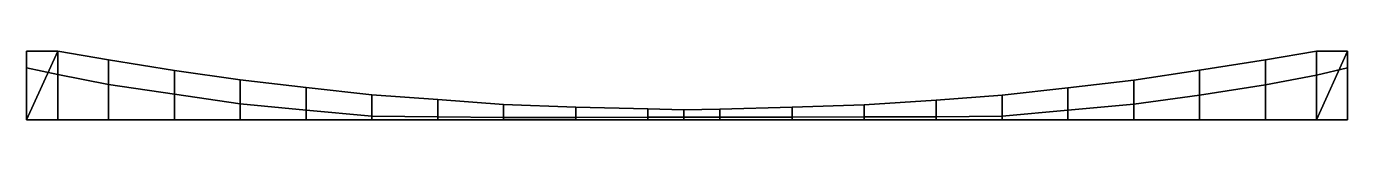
# Model space of a CAD drawing. Extents: x -232 to 232, y -24 to 0.
import ezdxf

# ---------------------------------------------------------------- set-up
doc = ezdxf.new("R2010")
doc.units = 0
doc.layers.add('METAL', color=192, linetype='CONTINUOUS')

msp = doc.modelspace()

# ---------------------------------------------------------------- meshes
at = {"layer": 'METAL'}
mesh = msp.add_polyface(dxfattribs=at)
corners = [(-231.5, 0, -10), (-231.5, -24.27, 10.49), (-231.5, -5.95, 10.49), (-231.5, 0, 10.49), (-220.47, 0, -10), (-220.47, -8.24, 10.49), (-202.69, -3.08, -10), (-202.69, -11.84, 10.49), (-179.61, -24.27, -10), (-179.61, -6.82, -10), (-179.61, -15.22, 10.49), (-156.52, -10.11, -10), (-156.52, -18.6, 10.49), (-133.44, -12.82, -10), (-133.44, -24.27, -10), (-133.44, -24.27, -3.65), (-110.36, -24.27, -10), (-110.36, -24.27, -4.7), (-110.36, -15.46, -10), (-110.36, -22.96, 10.49), (-87.28, -24.27, -10), (-87.28, -24.27, -5.44), (-87.28, -17.11, -10), (-87.28, -17.11, 10.49), (-64.2, -18.8, -10), (-64.2, -24.27, -10), (-64.2, -24.27, -6.17), (-64.2, -23.39, 10.49), (-38.92, -19.81, -10), (-38.92, -24.27, -10), (-38.92, -24.27, -6.08), (-38.92, -23.35, 10.49), (-13.64, -20.39, -10), (-13.64, -24.27, -10), (-13.64, -24.27, -5.99), (-13.64, -23.31, 10.49), (-1, -24.27, -10), (-1, -24.27, -5.95), (-1, -20.67, 10.49), (-1, -20.67, -10), (11.64, -24.27, -10), (11.64, -20.43, -10), (11.64, -24.27, -5.91), (11.64, -20.43, 10.49), (36.92, -24.27, -10), (36.92, -19.78, -10), (36.92, -24.27, -5.82), (36.92, -23.23, 10.49), (62.19, -18.93, -10), (62.19, -24.27, -10), (62.19, -24.27, -5.73), (62.19, -23.19, 10.49), (87.47, -24.27, -10), (87.47, -17.27, -10), (87.47, -24.27, -5.64), (87.47, -17.27, 10.49), (110.55, -24.27, -10), (110.55, -15.52, -10), (110.55, -24.27, -5.12), (110.55, -22.89, 10.49), (133.64, -24.27, -10), (133.64, -12.93, -10), (133.64, -12.93, 10.49), (156.72, -24.27, -10), (156.72, -10.22, -10), (156.72, -18.73, 10.49), (179.8, -24.27, -10), (179.8, -6.77, -10), (179.8, -15.56, 10.49), (179.8, -6.77, 10.49), (202.88, -24.27, -10), (202.88, -3.08, -10), (202.88, -11.96, 10.49), (220.8, 0, -10), (231.69, -24.27, -10), (231.69, -5.39, -10), (231.69, 0, -10), (231.69, -24.27, 10.49), (231.69, -5.97, 10.49), (231.69, 0, 10.49), (231.69, 0, 10.49), (231.69, 0, 10.49), (231.69, -5.97, 10.49), (231.69, -24.27, 10.49), (231.69, -24.27, 10.49), (231.69, 0, -10), (231.69, 0, -10), (231.69, -5.39, -10), (231.69, -24.27, -10), (231.69, -24.27, -10), (220.8, 0, 10.49), (220.8, 0, 10.49), (220.8, -8.44, 10.49), (220.8, -24.27, 8.11), (220.8, -24.27, 8.11), (220.8, 0, -10), (220.8, -24.27, -10), (220.8, -24.27, -10), (202.88, -3.08, 10.49), (202.88, -3.08, 10.49), (202.88, -24.27, 4.51), (202.88, -24.27, 4.51), (202.88, -3.08, -10), (202.88, -24.27, -10), (179.8, -6.77, 10.49), (179.8, -15.56, 10.49), (179.8, -24.27, 0.39), (179.8, -24.27, 0.39), (179.8, -6.77, -10), (179.8, -24.27, -10), (156.72, -10.22, 10.49), (156.72, -10.22, 10.49), (156.72, -18.73, 10.49), (156.72, -24.27, -2.42), (156.72, -10.22, -10), (156.72, -24.27, -10), (133.64, -12.93, 10.49), (133.64, -20.81, 10.49), (133.64, -20.81, 10.49), (133.64, -24.27, -4.31), (133.64, -12.93, -10), (133.64, -24.27, -10), (110.55, -22.89, 10.49), (110.55, -15.52, -10), (110.55, -15.52, 10.49), (110.55, -15.52, 10.49), (110.55, -24.27, -10), (87.47, -17.27, 10.49), (87.47, -23.14, 10.49), (87.47, -23.14, 10.49), (87.47, -17.27, -10), (87.47, -24.27, -10), (62.19, -23.19, 10.49), (62.19, -18.93, 10.49), (62.19, -18.93, 10.49), (62.19, -24.27, -10), (62.19, -18.93, -10), (36.92, -19.78, 10.49), (36.92, -19.78, 10.49), (36.92, -23.23, 10.49), (36.92, -19.78, -10), (36.92, -24.27, -10), (11.64, -20.43, 10.49), (11.64, -23.27, 10.49), (11.64, -23.27, 10.49), (11.64, -20.43, -10), (11.64, -24.27, -10), (-1, -20.67, -10), (-1, -23.29, 10.49), (-1, -23.29, 10.49), (-1, -20.67, 10.49), (-1, -24.27, -10), (-13.64, -23.31, 10.49), (-13.64, -20.39, 10.49), (-13.64, -20.39, 10.49), (-13.64, -24.27, -10), (-13.64, -20.39, -10), (-38.92, -23.35, 10.49), (-38.92, -19.81, 10.49), (-38.92, -19.81, 10.49), (-38.92, -24.27, -10), (-38.92, -19.81, -10), (-64.2, -18.8, 10.49), (-64.2, -18.8, 10.49), (-64.2, -23.39, 10.49), (-64.2, -24.27, -10), (-64.2, -18.8, -10), (-87.28, -17.11, 10.49), (-87.28, -23.18, 10.49), (-87.28, -23.18, 10.49), (-87.28, -17.11, -10), (-87.28, -24.27, -10), (-110.36, -22.96, 10.49), (-110.36, -15.46, -10), (-110.36, -15.46, 10.49), (-110.36, -15.46, 10.49), (-110.36, -24.27, -10), (-133.44, -12.82, 10.49), (-133.44, -12.82, 10.49), (-133.44, -20.78, 10.49), (-133.44, -20.78, 10.49), (-133.44, -24.27, -10), (-133.44, -12.82, -10), (-156.52, -18.6, 10.49), (-156.52, -24.27, -2.6), (-156.52, -10.11, -10), (-156.52, -10.11, 10.49), (-156.52, -10.11, 10.49), (-156.52, -24.27, -10), (-156.52, -24.27, -10), (-179.61, -15.22, 10.49), (-179.61, -24.27, -0.52), (-179.61, -24.27, -0.52), (-179.61, -6.82, -10), (-179.61, -6.82, 10.49), (-179.61, -6.82, 10.49), (-179.61, -24.27, -10), (-202.69, -3.08, 10.49), (-202.69, -3.08, 10.49), (-202.69, -24.27, 2.42), (-202.69, -24.27, 2.42), (-202.69, -3.08, -10), (-202.69, -24.27, -10), (-202.69, -24.27, -10), (-220.47, 0, 10.49), (-220.47, 0, 10.49), (-220.47, -24.27, 6.84), (-220.47, -24.27, 6.84), (-220.47, 0, -10), (-220.47, -24.27, -10), (-220.47, -24.27, -10), (-231.5, 0, 10.49), (-231.5, 0, 10.49), (-231.5, -5.95, 10.49), (-231.5, -24.27, 10.49), (-231.5, -24.27, 10.49), (-231.5, 0, -10), (-231.5, 0, -10), (-231.5, -5.93, -10), (-231.5, -5.93, -10), (-231.5, -24.27, -10), (-231.5, -24.27, -10), (-231.5, -24.27, -10)]
mesh.append_faces([[corners[k] for k in face] for face in [(23, 170, 173, 174), (22, 171, 176, 18), (89, 75, 82, 84), (37, 149, 152, 34), (213, 219, 221, 214), (209, 202, 200, 207), (90, 95, 102, 98), (69, 108, 114, 110), (62, 120, 123, 124), (38, 147, 156, 153), (208, 204, 197, 201), (193, 194, 186, 185), (182, 177, 174, 173), (73, 97, 103, 71), (64, 67, 109, 115), (57, 61, 121, 126), (39, 151, 155, 32), (210, 4, 6, 203), (196, 9, 11, 189), (181, 13, 18, 176), (206, 199, 7, 5), (199, 191, 10, 7), (184, 15, 180, 183), (17, 21, 169, 172), (93, 92, 72, 100), (106, 68, 112, 113), (119, 118, 122, 58), (215, 220, 209, 207), (217, 211, 204, 208), (218, 0, 4, 222), (210, 222, 4, 4), (1, 206, 5, 2), (81, 86, 95, 90), (87, 88, 97, 85), (73, 85, 97, 97), (77, 78, 92, 93), (202, 8, 192, 200), (188, 14, 15, 184), (16, 20, 21, 17), (36, 37, 34, 33), (58, 56, 60, 119), (113, 63, 66, 107), (101, 70, 96, 94), (94, 96, 74, 83), (75, 76, 80, 82), (78, 79, 91, 92), (92, 91, 99, 72), (72, 99, 104, 105), (65, 111, 116, 117), (59, 125, 127, 128), (163, 167, 168, 27), (175, 178, 179, 19), (187, 195, 190, 12), (198, 205, 5, 7), (205, 3, 2, 5), (212, 216, 219, 213), (98, 102, 108, 69), (67, 71, 103, 109), (100, 72, 68, 106), (70, 101, 107, 66), (111, 65, 105, 104), (110, 114, 120, 62), (61, 64, 115, 121), (113, 112, 118, 119), (63, 113, 119, 60), (125, 59, 117, 116), (58, 122, 129, 54), (124, 123, 130, 55), (53, 57, 126, 131), (56, 58, 54, 52), (142, 143, 47, 138), (162, 166, 170, 23), (24, 165, 171, 22), (21, 26, 164, 169), (20, 25, 26, 21), (167, 175, 19, 168), (185, 186, 177, 182), (189, 11, 13, 181), (15, 17, 172, 180), (14, 16, 17, 15), (178, 187, 12, 179), (201, 197, 194, 193), (203, 6, 9, 196), (191, 184, 183, 10), (8, 188, 184, 192), (195, 198, 7, 190), (50, 132, 139, 46), (157, 30, 34, 152), (133, 136, 140, 137), (161, 158, 153, 156), (45, 48, 135, 141), (160, 28, 32, 155), (49, 50, 46, 44), (30, 29, 33, 34), (159, 31, 35, 154), (51, 134, 138, 47), (54, 129, 132, 50), (55, 130, 136, 133), (48, 53, 131, 135), (52, 54, 50, 49), (128, 127, 134, 51), (46, 139, 144, 42), (137, 140, 145, 43), (45, 141, 146, 41), (44, 46, 42, 40), (142, 150, 148, 143), (42, 144, 149, 37), (43, 145, 147, 38), (41, 146, 151, 39), (40, 42, 37, 36), (150, 154, 35, 148), (164, 26, 30, 157), (166, 162, 158, 161), (165, 24, 28, 160), (26, 25, 29, 30), (163, 27, 31, 159)]])

doc.saveas('drawing.dxf')
